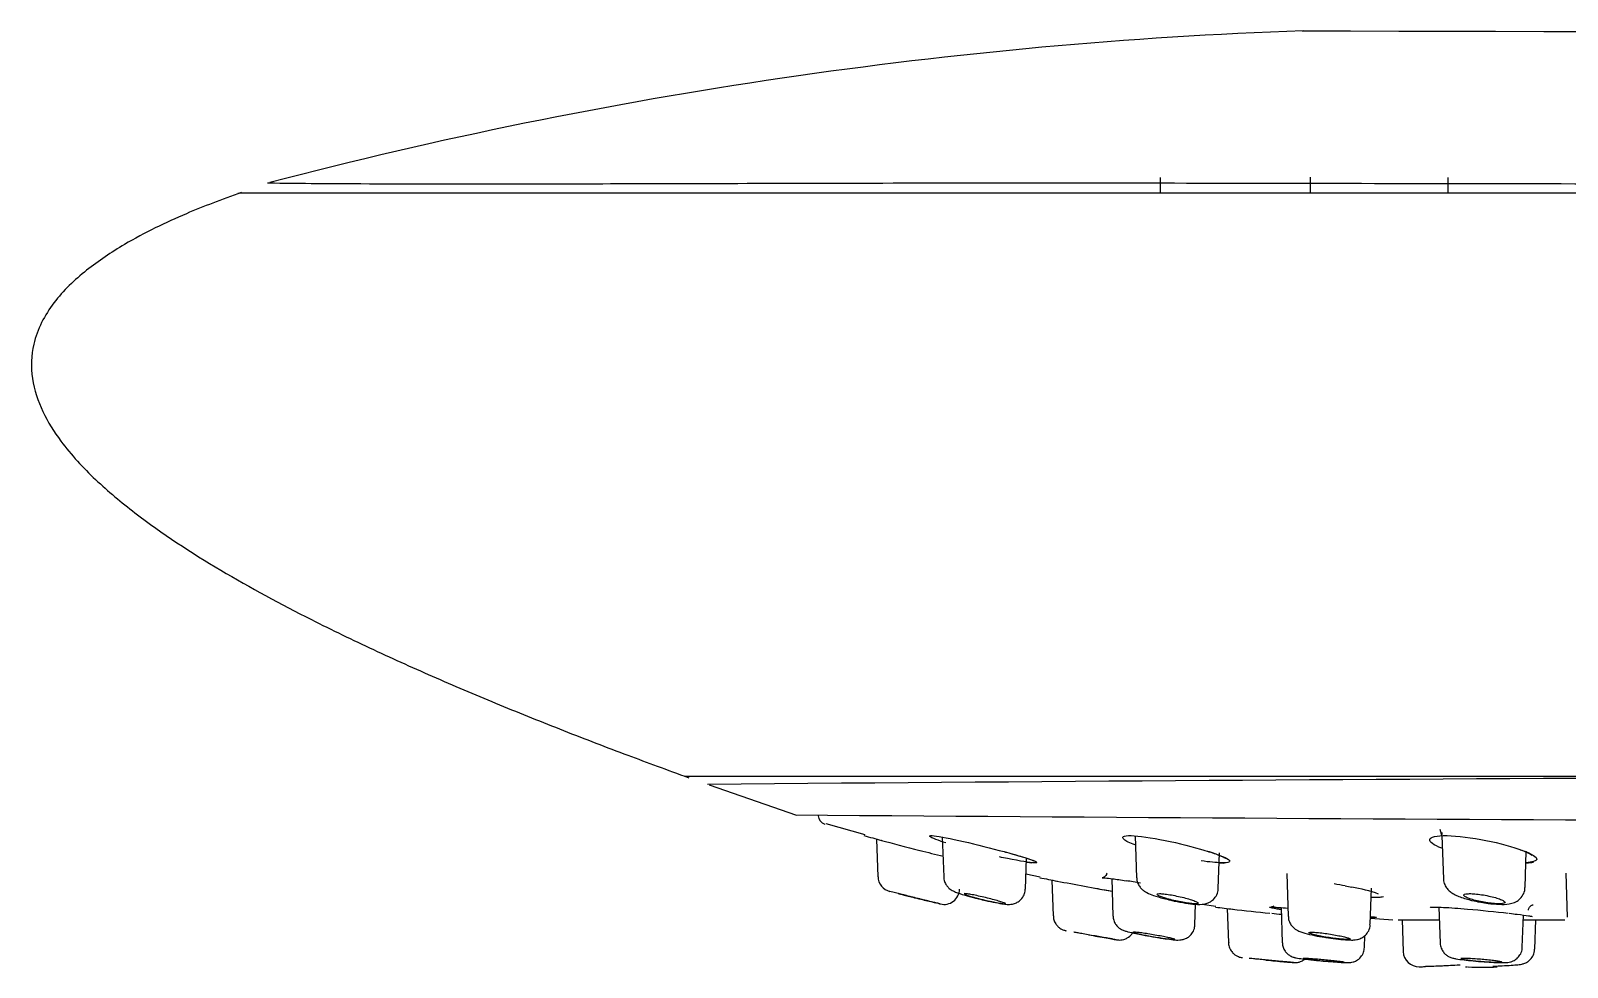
# Model space of a CAD drawing. Header units: millimetres. Extents: x -60 to 7633, y -2614 to 2146.
# Drawn here: x 5372.24 to 5421.31, y 1885.33 to 1915.22 of the extents above; entities that cross this region are included whole.
import ezdxf

# ---------------------------------------------------------------- set-up
doc = ezdxf.new("R2010")
doc.units = ezdxf.units.MM
doc.layers.get('0').update_dxf_attribs({"color": 250})

msp = doc.modelspace()

# ---------------------------------------------------------------- linework, layer by layer
at = {"linetype": 'Continuous'}
for p, q in [((5408.307, 1910.545), (5408.307, 1910.045)), ((5413.116, 1910.045), (5413.116, 1910.547)), ((5417.5, 1910.545), (5417.5, 1910.045)), ((5545.558, 1910.045), (5378.958, 1910.045)), ((5393.138, 1891.434), (5531.378, 1891.434)), ((5393.909, 1891.151), (5396.694, 1890.184)), ((5397.63, 1889.918), (5398.876, 1889.573)), ((5399.254, 1889.424), (5399.296, 1888.222)), ((5401.353, 1889.49), (5401.397, 1888.213)), ((5407.511, 1889.525), (5407.557, 1888.191)), ((5417.246, 1889.739), (5417.308, 1889.517)), ((5417.304, 1889.634), (5417.306, 1889.569)), ((5417.308, 1889.526), (5417.356, 1888.159)), ((5410.166, 1887.848), (5410.206, 1888.988)), ((5419.964, 1887.879), (5420.005, 1889.039)), ((5404.006, 1887.828), (5404.041, 1888.813)), ((5404.023, 1888.316), (5404.48, 1888.22)), ((5404.854, 1888.115), (5404.894, 1886.973)), ((5406.763, 1888.16), (5406.804, 1886.966)), ((5412.356, 1888.328), (5412.404, 1886.951)), ((5421.264, 1888.331), (5421.313, 1886.928)), ((5414.225, 1887.93), (5414.432, 1887.889)), ((5415.021, 1886.703), (5415.062, 1887.861)), ((5409.422, 1886.688), (5409.444, 1887.345)), ((5409.656, 1887.343), (5410.089, 1887.279)), ((5410.454, 1887.207), (5410.492, 1886.118)), ((5412.172, 1887.235), (5412.212, 1886.114)), ((5417.212, 1887.248), (5417.252, 1886.106)), ((5419.878, 1885.972), (5419.913, 1886.998)), ((5415.028, 1886.894), (5415.747, 1886.85)), ((5415.91, 1886.841), (5417.226, 1886.841)), ((5416.039, 1886.841), (5416.074, 1885.83)), ((5419.908, 1886.841), (5421.241, 1886.841)), ((5420.273, 1885.908), (5420.305, 1886.841)), ((5406.934, 1886.207), (5406.942, 1886.206)), ((5414.837, 1885.965), (5414.851, 1886.344)), ((5412.586, 1885.482), (5412.593, 1885.481))]:
    msp.add_line(p, q, dxfattribs=at)
for centre, radius, start, end in [((5418.295, 1763.494), 151.826, 92.04407, 104.66029), ((5462.258, 17580.175), 15665.029, 269.8192662, 270.1807331), ((5378.958, 1909.745), 0.3, 90, 109.6195), ((5393.138, 1891.554), 0.12, 250.0451, 270), ((5462.258, -5993.729), 7885.193, 89.5038921, 90.4970229), ((5462.258, 10406.496), 8516.554, 269.5586953, 270.44131), ((5397.685, 1890.19), 0.3, 185, 252.9998), ((5418.732, 1961.56), 74.719, 254.56636, 255.01369), ((5424.718, 1984.275), 98.211, 255.81055, 256.25475), ((5399.788, 1888.228), 0.487, 180.6234, 257.3003), ((5425.65, 1996.061), 109.931, 258.88793, 259.18846), ((5427.253, 2004.03), 118.059, 259.14305, 260.01232), ((5400.537, 1845.917), 42.704, 80.3716, 80.9888), ((5409.738, 1864.194), 24.156, 79.2965, 80.1557), ((5401.408, 1887.831), 0.493, 256.0399, 358.9596), ((5425.716, 1995.174), 109.071, 259.72199, 260.00514), ((5413.609, 1882.955), 5.002, 70.3741, 80.527), ((5417.823, 1949.505), 62.733, 262.90755, 263.42632), ((5417.543, 1946.251), 59.469, 263.3212, 264.4682), ((5416.789, 1937.031), 50.219, 264.3816, 264.7459), ((5416.02, 1913.713), 26.873, 269.8422, 269.8436), ((5416.574, 1885.848), 0.5, 181.7033, 271.1507), ((5416.271, 1902.812), 17.467, 271.0281, 271.6974), ((5418.609, 1892.889), 7.557, 266.525, 273.5389)]:
    msp.add_arc(centre, radius, start, end, dxfattribs=at)
for points, knots in [([(5378.972, 1910.058), (5378.32, 1909.825), (5377.131, 1909.387), (5375.422, 1908.557), (5373.997, 1907.611), (5372.92, 1906.594), (5372.265, 1905.365), (5372.226, 1904.108), (5372.587, 1903.048), (5373.279, 1901.954), (5374.286, 1900.874), (5375.976, 1899.466), (5378.286, 1897.968), (5380.867, 1896.578), (5383.178, 1895.462), (5385.184, 1894.559), (5387.213, 1893.702), (5389.244, 1892.887), (5391.3, 1892.098), (5392.542, 1891.644), (5393.258, 1891.382)], [0, 0, 0, 0, 0.054297, 0.117681, 0.159826, 0.202143, 0.244387, 0.276007, 0.307776, 0.339537, 0.387126, 0.434451, 0.529103, 0.623976, 0.687217, 0.750483, 0.813748, 0.87699, 0.940242, 1, 1, 1, 1]), ([(5379.803, 1910.368), (5379.803, 1910.368), (5379.933, 1910.366), (5380.461, 1910.359), (5380.86, 1910.355), (5382.437, 1910.343), (5383.993, 1910.337), (5387.088, 1910.337), (5388.255, 1910.338), (5390.808, 1910.343), (5392.194, 1910.347), (5396.67, 1910.358), (5400.077, 1910.368), (5407.769, 1910.368), (5411.942, 1910.359), (5418.638, 1910.347), (5420.946, 1910.343), (5425.714, 1910.338), (5428.185, 1910.337), (5435.679, 1910.337), (5440.819, 1910.343), (5451.382, 1910.358), (5456.847, 1910.368), (5467.609, 1910.368), (5472.957, 1910.359), (5480.928, 1910.347), (5483.58, 1910.343), (5488.748, 1910.338), (5491.281, 1910.337), (5496.244, 1910.337), (5498.674, 1910.338), (5503.431, 1910.343), (5505.769, 1910.347), (5512.544, 1910.358), (5516.7, 1910.368), (5522.408, 1910.368), (5524.222, 1910.366), (5527.669, 1910.359), (5529.295, 1910.355), (5533.793, 1910.343), (5536.329, 1910.337), (5539.437, 1910.337), (5540.359, 1910.338), (5541.936, 1910.343), (5542.592, 1910.347), (5544.151, 1910.358), (5544.688, 1910.368), (5544.712, 1910.368)], [0.2500865, 0.2500865, 0.2500865, 0.2500865, 0.265625, 0.265625, 0.28125, 0.28125, 0.3125, 0.3125, 0.328125, 0.328125, 0.34375, 0.34375, 0.375, 0.375, 0.40625, 0.40625, 0.421875, 0.421875, 0.4375, 0.4375, 0.46875, 0.46875, 0.5, 0.5, 0.53125, 0.53125, 0.546875, 0.546875, 0.5625, 0.5625, 0.578125, 0.578125, 0.59375, 0.59375, 0.625, 0.625, 0.640625, 0.640625, 0.65625, 0.65625, 0.6875, 0.6875, 0.703125, 0.703125, 0.71875, 0.71875, 0.7494417, 0.7494417, 0.7494417, 0.7494417]), ([(5401.465, 1889.3), (5401.34, 1889.34), (5401.232, 1889.378), (5400.94, 1889.492), (5400.89, 1889.541), (5401.166, 1889.529), (5401.485, 1889.47), (5402.278, 1889.293), (5402.748, 1889.176), (5403.172, 1889.064)], [0.5754972, 0.5754972, 0.5754972, 0.5754972, 0.625, 0.625, 0.75, 0.75, 0.875, 0.875, 1, 1, 1, 1]), ([(5407.508, 1889.237), (5407.34, 1889.301), (5407.218, 1889.361), (5407.057, 1889.492), (5407.136, 1889.541), (5407.626, 1889.529), (5408.031, 1889.47), (5408.901, 1889.293), (5409.365, 1889.176), (5409.74, 1889.064)], [0.5504471, 0.5504471, 0.5504471, 0.5504471, 0.625, 0.625, 0.75, 0.75, 0.875, 0.875, 1, 1, 1, 1]), ([(5417.302, 1889.129), (5417.048, 1889.232), (5416.908, 1889.335), (5416.937, 1889.492), (5417.137, 1889.541), (5417.81, 1889.529), (5418.272, 1889.47), (5419.159, 1889.293), (5419.586, 1889.176), (5419.886, 1889.064)], [0.5097564, 0.5097564, 0.5097564, 0.5097564, 0.625, 0.625, 0.75, 0.75, 0.875, 0.875, 1, 1, 1, 1]), ([(5399.398, 1889.385), (5399.403, 1889.384), (5399.408, 1889.383), (5399.743, 1889.293), (5400.187, 1889.176), (5400.631, 1889.064)], [0.8731847, 0.8731847, 0.8731847, 0.8731847, 0.875, 0.875, 1, 1, 1, 1]), ([(5403.172, 1889.064), (5403.596, 1888.951), (5403.96, 1888.847), (5404.38, 1888.7), (5404.427, 1888.66), (5404.153, 1888.67), (5403.837, 1888.719), (5403.353, 1888.816), (5403.269, 1888.834), (5403.182, 1888.852)], [0, 0, 0, 0, 0.125, 0.125, 0.25, 0.25, 0.375, 0.375, 0.4003613, 0.4003613, 0.4003613, 0.4003613]), ([(5403.326, 1889.022), (5403.356, 1889.014), (5403.564, 1888.958), (5403.913, 1888.858), (5404.182, 1888.769), (5404.275, 1888.732), (5404.287, 1888.723), (5404.287, 1888.724)], [0, 0, 0, 0, 0.0419749, 0.3422606, 0.6084304, 0.7492603, 0.8063561, 0.8063561, 0.8063561, 0.8063561]), ([(5409.74, 1889.064), (5410.114, 1888.951), (5410.388, 1888.847), (5410.59, 1888.7), (5410.509, 1888.66), (5410.107, 1888.668), (5409.883, 1888.69), (5409.624, 1888.727)], [0, 0, 0, 0, 0.125, 0.125, 0.25, 0.25, 0.3310437, 0.3310437, 0.3310437, 0.3310437]), ([(5409.672, 1889.081), (5409.769, 1889.052), (5410.006, 1888.98), (5410.277, 1888.88), (5410.397, 1888.818), (5410.413, 1888.804), (5410.413, 1888.804)], [0, 0, 0, 0, 0.1742251, 0.5084735, 0.6958102, 0.7807726, 0.7807726, 0.7807726, 0.7807726]), ([(5419.809, 1889.085), (5419.884, 1889.057), (5420.032, 1889), (5420.164, 1888.93), (5420.194, 1888.898), (5420.193, 1888.9)], [0, 0, 0, 0, 0.2261301, 0.5430677, 0.7085942, 0.7085942, 0.7085942, 0.7085942]), ([(5419.886, 1889.064), (5420.187, 1888.951), (5420.352, 1888.847), (5420.324, 1888.717), (5420.201, 1888.68), (5419.994, 1888.669)], [0, 0, 0, 0, 0.125, 0.125, 0.2209956, 0.2209956, 0.2209956, 0.2209956]), ([(5401.403, 1888.214), (5401.401, 1888.201), (5401.395, 1888.143), (5401.432, 1888.038), (5401.494, 1887.927), (5401.57, 1887.848), (5401.641, 1887.797), (5401.711, 1887.759), (5401.829, 1887.708), (5402.031, 1887.643), (5402.318, 1887.563), (5402.464, 1887.528), (5402.511, 1887.517)], [0, 0, 0, 0, 0.02054, 0.110223, 0.185949, 0.252023, 0.309612, 0.365653, 0.451834, 0.719212, 0.922069, 1, 1, 1, 1]), ([(5406.606, 1888.331), (5406.603, 1888.318), (5406.591, 1888.284), (5406.559, 1888.239), (5406.517, 1888.207), (5406.484, 1888.193), (5406.462, 1888.188), (5406.453, 1888.187), (5406.471, 1888.189), (5406.563, 1888.184), (5406.798, 1888.159), (5407.056, 1888.12), (5407.226, 1888.094)], [0.7516018, 0.7516018, 0.7516018, 0.7516018, 0.7572648, 0.767374, 0.775932, 0.7836951, 0.7918604, 0.8032485, 0.823159, 0.8612865, 0.9229691, 1, 1, 1, 1]), ([(5407.564, 1888.191), (5407.565, 1888.148), (5407.569, 1888.066), (5407.626, 1887.943), (5407.705, 1887.842), (5407.797, 1887.767), (5407.921, 1887.694), (5408.102, 1887.621), (5408.374, 1887.536), (5408.566, 1887.492), (5408.65, 1887.473)], [0, 0, 0, 0, 0.071762, 0.161892, 0.24386, 0.324182, 0.421314, 0.617098, 0.857186, 1, 1, 1, 1]), ([(5417.365, 1888.159), (5417.363, 1888.134), (5417.357, 1888.058), (5417.411, 1887.931), (5417.496, 1887.809), (5417.607, 1887.713), (5417.783, 1887.611), (5418.039, 1887.521), (5418.352, 1887.441), (5418.507, 1887.417), (5418.549, 1887.41)], [0, 0, 0, 0, 0.04116, 0.14287, 0.23263, 0.324317, 0.446648, 0.714655, 0.933496, 1, 1, 1, 1]), ([(5400.47, 1887.553), (5400.377, 1887.576), (5400.283, 1887.6), (5400.195, 1887.622), (5400.107, 1887.644), (5400.024, 1887.665), (5399.952, 1887.684), (5399.881, 1887.702), (5399.82, 1887.717), (5399.774, 1887.729), (5399.729, 1887.741), (5399.697, 1887.749), (5399.682, 1887.753), (5399.679, 1887.754), (5399.676, 1887.755), (5399.674, 1887.755)], [0, 0, 0, 0, 0.0562261, 0.0562261, 0.0562261, 0.112508, 0.112508, 0.112508, 0.1678563, 0.1678563, 0.1678563, 0.2212161, 0.2212161, 0.2212161, 0.2308876, 0.2308876, 0.2308876, 0.2308876]), ([(5401.272, 1887.357), (5401.272, 1887.357), (5401.27, 1887.357), (5401.266, 1887.358), (5401.257, 1887.36), (5401.235, 1887.365), (5401.204, 1887.373), (5401.172, 1887.38), (5401.129, 1887.391), (5401.079, 1887.403), (5401.028, 1887.415), (5400.967, 1887.43), (5400.902, 1887.446), (5400.836, 1887.462), (5400.763, 1887.48), (5400.69, 1887.498), (5400.616, 1887.516), (5400.538, 1887.535), (5400.465, 1887.554), (5400.391, 1887.572), (5400.319, 1887.59), (5400.255, 1887.606), (5400.192, 1887.622), (5400.134, 1887.637), (5400.088, 1887.648), (5400.044, 1887.66), (5400.008, 1887.669), (5399.986, 1887.674), (5399.964, 1887.68), (5399.954, 1887.683), (5399.956, 1887.682), (5399.958, 1887.681), (5399.972, 1887.678), (5399.997, 1887.672), (5400.022, 1887.665), (5400.058, 1887.656), (5400.103, 1887.645), (5400.149, 1887.633), (5400.204, 1887.619), (5400.265, 1887.604), (5400.327, 1887.588), (5400.397, 1887.571), (5400.468, 1887.553), (5400.514, 1887.542), (5400.561, 1887.53), (5400.608, 1887.518)], [0.2515036, 0.2515036, 0.2515036, 0.2515036, 0.2719981, 0.2719981, 0.2719981, 0.323458, 0.323458, 0.323458, 0.3752351, 0.3752351, 0.3752351, 0.4281096, 0.4281096, 0.4281096, 0.4824592, 0.4824592, 0.4824592, 0.5380893, 0.5380893, 0.5380893, 0.5942213, 0.5942213, 0.5942213, 0.649756, 0.649756, 0.649756, 0.70381, 0.70381, 0.70381, 0.7562188, 0.7562188, 0.7562188, 0.8076128, 0.8076128, 0.8076128, 0.8590466, 0.8590466, 0.8590466, 0.9115064, 0.9115064, 0.9115064, 0.9655279, 0.9655279, 0.9655279, 1, 1, 1, 1]), ([(5401.289, 1887.352), (5401.289, 1887.352), (5401.289, 1887.352), (5401.289, 1887.352), (5401.284, 1887.354), (5401.265, 1887.358), (5401.232, 1887.366), (5401.2, 1887.374), (5401.153, 1887.385), (5401.097, 1887.399), (5401.039, 1887.413), (5400.97, 1887.43), (5400.895, 1887.448), (5400.817, 1887.467), (5400.73, 1887.488), (5400.642, 1887.51), (5400.586, 1887.524), (5400.528, 1887.539), (5400.47, 1887.553)], [0.7565946, 0.7565946, 0.7565946, 0.7565946, 0.7568838, 0.7568838, 0.7568838, 0.8080035, 0.8080035, 0.8080035, 0.8592419, 0.8592419, 0.8592419, 0.9115743, 0.9115743, 0.9115743, 0.9655858, 0.9655858, 0.9655858, 1, 1, 1, 1]), ([(5400.608, 1887.518), (5400.683, 1887.5), (5400.76, 1887.481), (5400.831, 1887.464), (5400.903, 1887.446), (5400.971, 1887.429), (5401.03, 1887.415), (5401.07, 1887.405), (5401.107, 1887.396), (5401.139, 1887.389)], [0, 0, 0, 0, 0.0557502, 0.0557502, 0.0557502, 0.1115498, 0.1115498, 0.1115498, 0.1496808, 0.1496808, 0.1496808, 0.1496808]), ([(5403.372, 1887.362), (5403.372, 1887.365), (5403.368, 1887.368), (5403.36, 1887.373), (5403.346, 1887.38), (5403.32, 1887.391), (5403.284, 1887.403), (5403.248, 1887.415), (5403.2, 1887.43), (5403.146, 1887.446), (5403.09, 1887.462), (5403.026, 1887.48), (5402.957, 1887.498), (5402.888, 1887.516), (5402.812, 1887.535), (5402.737, 1887.554), (5402.661, 1887.572), (5402.583, 1887.59), (5402.511, 1887.606), (5402.439, 1887.622), (5402.37, 1887.637), (5402.309, 1887.648), (5402.251, 1887.66), (5402.199, 1887.669), (5402.159, 1887.674), (5402.12, 1887.68), (5402.09, 1887.683), (5402.074, 1887.682), (5402.062, 1887.682), (5402.056, 1887.68), (5402.056, 1887.676)], [0.2928493, 0.2928493, 0.2928493, 0.2928493, 0.323458, 0.323458, 0.323458, 0.3752351, 0.3752351, 0.3752351, 0.4281096, 0.4281096, 0.4281096, 0.4824592, 0.4824592, 0.4824592, 0.5380893, 0.5380893, 0.5380893, 0.5942213, 0.5942213, 0.5942213, 0.649756, 0.649756, 0.649756, 0.70381, 0.70381, 0.70381, 0.7562188, 0.7562188, 0.7562188, 0.7923891, 0.7923891, 0.7923891, 0.7923891]), ([(5402.059, 1887.672), (5402.066, 1887.665), (5402.085, 1887.656), (5402.113, 1887.645), (5402.143, 1887.633), (5402.184, 1887.619), (5402.233, 1887.604), (5402.283, 1887.588), (5402.343, 1887.571), (5402.407, 1887.553), (5402.449, 1887.542), (5402.493, 1887.53), (5402.538, 1887.518)], [0.8076128, 0.8076128, 0.8076128, 0.8076128, 0.8590466, 0.8590466, 0.8590466, 0.9115064, 0.9115064, 0.9115064, 0.9655279, 0.9655279, 0.9655279, 1, 1, 1, 1]), ([(5402.511, 1887.517), (5402.59, 1887.497), (5402.766, 1887.454), (5403.062, 1887.392), (5403.302, 1887.352), (5403.427, 1887.337), (5403.545, 1887.339), (5403.659, 1887.361), (5403.788, 1887.421), (5403.907, 1887.529), (5403.99, 1887.677), (5403.998, 1887.777), (5404, 1887.828)], [0, 0, 0, 0, 0.109402, 0.279524, 0.449532, 0.579939, 0.634979, 0.695717, 0.763748, 0.84358, 0.931658, 1, 1, 1, 1]), ([(5402.538, 1887.518), (5402.611, 1887.5), (5402.688, 1887.481), (5402.763, 1887.464), (5402.839, 1887.446), (5402.915, 1887.429), (5402.984, 1887.415), (5403.053, 1887.401), (5403.117, 1887.389), (5403.172, 1887.379), (5403.225, 1887.37), (5403.27, 1887.363), (5403.303, 1887.36), (5403.335, 1887.356), (5403.357, 1887.356), (5403.367, 1887.358)], [0, 0, 0, 0, 0.0557502, 0.0557502, 0.0557502, 0.1115498, 0.1115498, 0.1115498, 0.1665104, 0.1665104, 0.1665104, 0.2199284, 0.2199284, 0.2199284, 0.2719981, 0.2719981, 0.2719981, 0.2719981]), ([(5408.538, 1887.518), (5408.603, 1887.5), (5408.676, 1887.481), (5408.75, 1887.464), (5408.825, 1887.446), (5408.903, 1887.429), (5408.978, 1887.415), (5409.052, 1887.401), (5409.126, 1887.389), (5409.192, 1887.379), (5409.257, 1887.37), (5409.316, 1887.363), (5409.365, 1887.36), (5409.413, 1887.356), (5409.453, 1887.356), (5409.48, 1887.358), (5409.508, 1887.36), (5409.525, 1887.365), (5409.529, 1887.373), (5409.534, 1887.38), (5409.527, 1887.391), (5409.508, 1887.403), (5409.489, 1887.415), (5409.458, 1887.43), (5409.418, 1887.446), (5409.377, 1887.462), (5409.325, 1887.48), (5409.266, 1887.498), (5409.205, 1887.516), (5409.136, 1887.535), (5409.064, 1887.554), (5408.992, 1887.572), (5408.914, 1887.59), (5408.838, 1887.606), (5408.762, 1887.622), (5408.686, 1887.637), (5408.616, 1887.648), (5408.547, 1887.66), (5408.482, 1887.669), (5408.427, 1887.674), (5408.374, 1887.68), (5408.328, 1887.683), (5408.293, 1887.682), (5408.259, 1887.681), (5408.235, 1887.678), (5408.223, 1887.672), (5408.212, 1887.665), (5408.211, 1887.656), (5408.223, 1887.645), (5408.234, 1887.633), (5408.258, 1887.619), (5408.291, 1887.604), (5408.326, 1887.588), (5408.372, 1887.571), (5408.425, 1887.553), (5408.46, 1887.542), (5408.498, 1887.53), (5408.538, 1887.518)], [0, 0, 0, 0, 0.05575, 0.05575, 0.05575, 0.11155, 0.11155, 0.11155, 0.16651, 0.16651, 0.16651, 0.219928, 0.219928, 0.219928, 0.271998, 0.271998, 0.271998, 0.323458, 0.323458, 0.323458, 0.375235, 0.375235, 0.375235, 0.42811, 0.42811, 0.42811, 0.482459, 0.482459, 0.482459, 0.538089, 0.538089, 0.538089, 0.594221, 0.594221, 0.594221, 0.649756, 0.649756, 0.649756, 0.70381, 0.70381, 0.70381, 0.756219, 0.756219, 0.756219, 0.807613, 0.807613, 0.807613, 0.859047, 0.859047, 0.859047, 0.911506, 0.911506, 0.911506, 0.965528, 0.965528, 0.965528, 1, 1, 1, 1]), ([(5408.65, 1887.473), (5408.691, 1887.463), (5408.837, 1887.428), (5409.13, 1887.375), (5409.463, 1887.338), (5409.661, 1887.326), (5409.884, 1887.397), (5410.024, 1887.497), (5410.125, 1887.642), (5410.172, 1887.777), (5410.164, 1887.842), (5410.163, 1887.849)], [0, 0, 0, 0, 0.057359, 0.23879, 0.41914, 0.639515, 0.723077, 0.80548, 0.896438, 0.990308, 1, 1, 1, 1]), ([(5415.069, 1887.571), (5415.163, 1887.568), (5415.302, 1887.568), (5415.394, 1887.579), (5415.44, 1887.59)], [0.3445776, 0.3445776, 0.3445776, 0.3445776, 0.4286355, 0.4913875, 0.4913875, 0.4913875, 0.4913875]), ([(5418.199, 1887.518), (5418.252, 1887.5), (5418.315, 1887.481), (5418.383, 1887.464), (5418.452, 1887.446), (5418.527, 1887.429), (5418.603, 1887.415), (5418.677, 1887.401), (5418.755, 1887.389), (5418.829, 1887.379), (5418.9, 1887.37), (5418.97, 1887.363), (5419.032, 1887.36), (5419.092, 1887.356), (5419.147, 1887.356), (5419.191, 1887.358), (5419.235, 1887.36), (5419.269, 1887.365), (5419.292, 1887.373), (5419.315, 1887.38), (5419.327, 1887.391), (5419.327, 1887.403), (5419.327, 1887.415), (5419.315, 1887.43), (5419.291, 1887.446), (5419.267, 1887.462), (5419.231, 1887.48), (5419.185, 1887.498), (5419.139, 1887.516), (5419.081, 1887.535), (5419.017, 1887.554), (5418.953, 1887.572), (5418.88, 1887.59), (5418.805, 1887.606), (5418.732, 1887.622), (5418.653, 1887.637), (5418.578, 1887.648), (5418.504, 1887.66), (5418.431, 1887.669), (5418.364, 1887.674), (5418.3, 1887.68), (5418.24, 1887.683), (5418.19, 1887.682), (5418.141, 1887.681), (5418.1, 1887.678), (5418.07, 1887.672), (5418.041, 1887.665), (5418.021, 1887.656), (5418.014, 1887.645), (5418.007, 1887.633), (5418.011, 1887.619), (5418.028, 1887.604), (5418.044, 1887.588), (5418.073, 1887.571), (5418.112, 1887.553), (5418.137, 1887.542), (5418.167, 1887.53), (5418.199, 1887.518)], [0, 0, 0, 0, 0.05575, 0.05575, 0.05575, 0.11155, 0.11155, 0.11155, 0.16651, 0.16651, 0.16651, 0.219928, 0.219928, 0.219928, 0.271998, 0.271998, 0.271998, 0.323458, 0.323458, 0.323458, 0.375235, 0.375235, 0.375235, 0.42811, 0.42811, 0.42811, 0.482459, 0.482459, 0.482459, 0.538089, 0.538089, 0.538089, 0.594221, 0.594221, 0.594221, 0.649756, 0.649756, 0.649756, 0.70381, 0.70381, 0.70381, 0.756219, 0.756219, 0.756219, 0.807613, 0.807613, 0.807613, 0.859047, 0.859047, 0.859047, 0.911506, 0.911506, 0.911506, 0.965528, 0.965528, 0.965528, 1, 1, 1, 1]), ([(5418.549, 1887.41), (5418.636, 1887.395), (5418.828, 1887.361), (5419.162, 1887.334), (5419.41, 1887.339), (5419.62, 1887.389), (5419.787, 1887.487), (5419.906, 1887.634), (5419.966, 1887.782), (5419.959, 1887.86), (5419.957, 1887.88)], [0, 0, 0, 0, 0.124748, 0.321655, 0.540507, 0.662106, 0.763381, 0.865299, 0.970392, 1, 1, 1, 1]), ([(5404.903, 1886.973), (5404.902, 1886.94), (5404.901, 1886.866), (5404.95, 1886.751), (5405.021, 1886.652), (5405.098, 1886.585), (5405.169, 1886.543), (5405.227, 1886.519), (5405.266, 1886.508), (5405.288, 1886.503), (5405.296, 1886.501), (5405.298, 1886.501), (5405.299, 1886.5), (5405.301, 1886.5), (5405.303, 1886.5), (5405.302, 1886.5), (5405.311, 1886.498), (5405.312, 1886.498)], [0, 0, 0, 0, 0.118732, 0.304663, 0.46029, 0.59136, 0.6981, 0.779007, 0.832555, 0.857194, 0.862961, 0.866852, 0.871313, 0.878895, 0.897303, 0.98087, 1, 1, 1, 1]), ([(5406.813, 1886.967), (5406.811, 1886.944), (5406.806, 1886.877), (5406.85, 1886.765), (5406.92, 1886.658), (5406.999, 1886.585), (5407.071, 1886.539), (5407.131, 1886.512), (5407.198, 1886.488), (5407.304, 1886.458), (5407.494, 1886.413), (5407.669, 1886.38), (5407.749, 1886.364)], [0, 0, 0, 0, 0.041806, 0.141892, 0.225616, 0.297618, 0.358276, 0.409559, 0.470765, 0.601651, 0.844433, 1, 1, 1, 1]), ([(5412.165, 1887.171), (5412.11, 1887.179), (5412.061, 1887.187), (5411.798, 1887.231), (5411.738, 1887.254), (5411.863, 1887.253), (5411.866, 1887.253), (5411.869, 1887.253)], [0.6002687, 0.6002687, 0.6002687, 0.6002687, 0.625, 0.625, 0.75, 0.75, 0.7529382, 0.7529382, 0.7529382, 0.7529382]), ([(5411.937, 1887.282), (5411.926, 1887.274), (5411.905, 1887.263), (5411.88, 1887.255), (5411.864, 1887.251), (5411.856, 1887.251), (5411.871, 1887.252), (5411.91, 1887.25), (5411.942, 1887.249)], [0.90446801, 0.90446801, 0.90446801, 0.90446801, 0.91162852, 0.91854683, 0.92626756, 0.93784265, 0.9594315, 1, 1, 1, 1]), ([(5416.934, 1887.244), (5416.934, 1887.244), (5416.935, 1887.244), (5416.962, 1887.248), (5417.084, 1887.254), (5417.251, 1887.248), (5417.373, 1887.243)], [0.851992, 0.851992, 0.851992, 0.851992, 0.8547341, 0.8802887, 0.9281805, 1, 1, 1, 1]), ([(5417.361, 1887.244), (5417.575, 1887.234), (5417.842, 1887.215), (5418.561, 1887.153), (5419.034, 1887.104), (5419.422, 1887.059)], [0.7921072, 0.7921072, 0.7921072, 0.7921072, 0.875, 0.875, 1, 1, 1, 1]), ([(5419.46, 1887.055), (5419.554, 1887.043), (5419.789, 1887.016), (5420.05, 1886.981), (5420.169, 1886.961), (5420.196, 1886.953), (5420.195, 1886.953)], [0, 0, 0, 0, 0.1727714, 0.5078017, 0.6806544, 0.7812116, 0.7812116, 0.7812116, 0.7812116]), ([(5420.073, 1887.152), (5420.073, 1887.153), (5420.07, 1887.178), (5420.091, 1887.225), (5420.126, 1887.274), (5420.163, 1887.303), (5420.192, 1887.317), (5420.211, 1887.323), (5420.219, 1887.324), (5420.22, 1887.325), (5420.22, 1887.325)], [0, 0, 0, 0, 0.00031289, 0.0118528, 0.02088956, 0.02852263, 0.03519072, 0.04186633, 0.05086772, 0.05675525, 0.05675525, 0.05675525, 0.05675525]), ([(5406.035, 1886.366), (5406.135, 1886.348), (5406.319, 1886.314), (5406.603, 1886.264), (5406.819, 1886.227), (5406.905, 1886.212), (5406.924, 1886.209), (5406.927, 1886.208), (5406.929, 1886.208), (5406.931, 1886.208), (5406.933, 1886.207), (5406.939, 1886.206), (5406.953, 1886.204), (5406.992, 1886.201), (5407.061, 1886.201), (5407.159, 1886.219), (5407.286, 1886.273), (5407.388, 1886.362), (5407.441, 1886.442), (5407.455, 1886.468)], [0, 0, 0, 0, 0.1264961, 0.2704904, 0.4127913, 0.5523752, 0.5871311, 0.6056653, 0.6116622, 0.6139236, 0.6156336, 0.6174895, 0.6223095, 0.6360033, 0.6705096, 0.7166432, 0.7713508, 0.8571698, 0.8978077, 0.8978077, 0.8978077, 0.8978077]), ([(5407.749, 1886.364), (5407.778, 1886.359), (5407.898, 1886.335), (5408.17, 1886.289), (5408.484, 1886.24), (5408.758, 1886.209), (5408.862, 1886.193), (5409.021, 1886.211), (5409.13, 1886.244), (5409.251, 1886.318), (5409.356, 1886.441), (5409.418, 1886.579), (5409.414, 1886.66), (5409.413, 1886.689)], [0, 0, 0, 0, 0.039765, 0.190702, 0.339293, 0.488042, 0.65728, 0.697676, 0.750009, 0.811549, 0.885184, 0.96538, 1, 1, 1, 1]), ([(5412.406, 1886.954), (5412.406, 1886.949), (5412.398, 1886.893), (5412.434, 1886.785), (5412.501, 1886.663), (5412.585, 1886.577), (5412.669, 1886.519), (5412.762, 1886.473), (5412.902, 1886.424), (5413.134, 1886.367), (5413.387, 1886.316), (5413.502, 1886.299), (5413.512, 1886.298)], [0, 0, 0, 0, 0.007609, 0.108089, 0.191852, 0.266225, 0.334673, 0.407406, 0.531048, 0.777659, 0.984294, 1, 1, 1, 1]), ([(5413.512, 1886.298), (5413.632, 1886.279), (5413.845, 1886.246), (5414.176, 1886.209), (5414.405, 1886.199), (5414.555, 1886.203), (5414.716, 1886.246), (5414.85, 1886.329), (5414.957, 1886.455), (5415.019, 1886.595), (5415.014, 1886.676), (5415.012, 1886.703)], [0, 0, 0, 0, 0.163043, 0.333505, 0.510957, 0.63689, 0.716883, 0.788747, 0.872863, 0.963438, 1, 1, 1, 1]), ([(5415.05, 1886.948), (5415.072, 1886.946), (5415.129, 1886.939), (5415.171, 1886.934), (5415.178, 1886.932), (5415.178, 1886.932)], [0.6050437, 0.6050437, 0.6050437, 0.6050437, 0.6712123, 0.8022919, 0.8307194, 0.8307194, 0.8307194, 0.8307194]), ([(5415.173, 1886.933), (5415.237, 1886.924), (5415.233, 1886.92), (5415.137, 1886.92), (5415.114, 1886.92), (5415.087, 1886.921)], [0.17032628, 0.17032628, 0.17032628, 0.17032628, 0.25, 0.25, 0.26927931, 0.26927931, 0.26927931, 0.26927931]), ([(5406.868, 1886.218), (5406.868, 1886.218), (5406.866, 1886.219), (5406.864, 1886.219), (5406.855, 1886.221), (5406.834, 1886.224), (5406.802, 1886.23), (5406.77, 1886.235), (5406.727, 1886.243), (5406.676, 1886.252), (5406.624, 1886.261), (5406.563, 1886.271), (5406.498, 1886.283), (5406.432, 1886.294), (5406.359, 1886.307), (5406.286, 1886.32), (5406.213, 1886.333), (5406.136, 1886.347), (5406.064, 1886.36), (5405.991, 1886.373), (5405.92, 1886.386), (5405.857, 1886.397), (5405.795, 1886.409), (5405.738, 1886.419), (5405.692, 1886.427), (5405.647, 1886.435), (5405.611, 1886.442), (5405.588, 1886.446), (5405.569, 1886.45), (5405.558, 1886.452), (5405.556, 1886.452)], [0.255272, 0.255272, 0.255272, 0.255272, 0.2703175, 0.2703175, 0.2703175, 0.3228433, 0.3228433, 0.3228433, 0.3755228, 0.3755228, 0.3755228, 0.4287764, 0.4287764, 0.4287764, 0.4828098, 0.4828098, 0.4828098, 0.5375183, 0.5375183, 0.5375183, 0.5924904, 0.5924904, 0.5924904, 0.6471577, 0.6471577, 0.6471577, 0.7010622, 0.7010622, 0.7010622, 0.7470009, 0.7470009, 0.7470009, 0.7470009]), ([(5408.778, 1886.222), (5408.778, 1886.224), (5408.774, 1886.227), (5408.766, 1886.23), (5408.752, 1886.235), (5408.726, 1886.243), (5408.69, 1886.252), (5408.654, 1886.261), (5408.606, 1886.271), (5408.551, 1886.283), (5408.495, 1886.294), (5408.431, 1886.307), (5408.362, 1886.32), (5408.293, 1886.333), (5408.218, 1886.347), (5408.144, 1886.36), (5408.07, 1886.373), (5407.993, 1886.386), (5407.922, 1886.397), (5407.851, 1886.409), (5407.783, 1886.419), (5407.723, 1886.427), (5407.665, 1886.435), (5407.613, 1886.442), (5407.572, 1886.446), (5407.532, 1886.45), (5407.502, 1886.453), (5407.485, 1886.452), (5407.472, 1886.452), (5407.465, 1886.451), (5407.465, 1886.448)], [0.2926246, 0.2926246, 0.2926246, 0.2926246, 0.3228433, 0.3228433, 0.3228433, 0.3755228, 0.3755228, 0.3755228, 0.4287764, 0.4287764, 0.4287764, 0.4828098, 0.4828098, 0.4828098, 0.5375183, 0.5375183, 0.5375183, 0.5924904, 0.5924904, 0.5924904, 0.6471577, 0.6471577, 0.6471577, 0.7010622, 0.7010622, 0.7010622, 0.7541024, 0.7541024, 0.7541024, 0.7923619, 0.7923619, 0.7923619, 0.7923619]), ([(5407.468, 1886.445), (5407.474, 1886.44), (5407.493, 1886.434), (5407.522, 1886.425), (5407.552, 1886.417), (5407.593, 1886.407), (5407.643, 1886.396), (5407.693, 1886.384), (5407.753, 1886.372), (5407.818, 1886.359), (5407.859, 1886.351), (5407.903, 1886.342), (5407.948, 1886.334)], [0.8065878, 0.8065878, 0.8065878, 0.8065878, 0.859076, 0.859076, 0.859076, 0.9121089, 0.9121089, 0.9121089, 0.9659793, 0.9659793, 0.9659793, 1, 1, 1, 1]), ([(5407.948, 1886.334), (5408.02, 1886.321), (5408.096, 1886.308), (5408.17, 1886.295), (5408.244, 1886.283), (5408.319, 1886.271), (5408.387, 1886.261), (5408.455, 1886.251), (5408.519, 1886.242), (5408.573, 1886.235), (5408.627, 1886.228), (5408.672, 1886.224), (5408.706, 1886.221), (5408.739, 1886.218), (5408.762, 1886.218), (5408.772, 1886.219)], [0, 0, 0, 0, 0.0547578, 0.0547578, 0.0547578, 0.1095412, 0.1095412, 0.1095412, 0.1638985, 0.1638985, 0.1638985, 0.2174599, 0.2174599, 0.2174599, 0.2703175, 0.2703175, 0.2703175, 0.2703175]), ([(5410.499, 1886.119), (5410.498, 1886.098), (5410.493, 1886.031), (5410.537, 1885.917), (5410.609, 1885.807), (5410.692, 1885.732), (5410.77, 1885.686), (5410.837, 1885.66), (5410.886, 1885.647), (5410.915, 1885.642), (5410.929, 1885.641), (5410.933, 1885.64), (5410.934, 1885.64), (5410.936, 1885.64), (5410.937, 1885.64), (5410.938, 1885.64), (5410.942, 1885.639), (5410.946, 1885.639)], [0, 0, 0, 0, 0.069245, 0.268203, 0.431147, 0.568943, 0.683277, 0.773266, 0.837173, 0.87463, 0.88468, 0.889047, 0.892192, 0.896566, 0.905037, 0.929854, 1, 1, 1, 1]), ([(5412.218, 1886.113), (5412.22, 1886.063), (5412.227, 1885.975), (5412.291, 1885.852), (5412.371, 1885.761), (5412.454, 1885.701), (5412.525, 1885.667), (5412.577, 1885.65), (5412.619, 1885.639), (5412.695, 1885.623), (5412.832, 1885.604), (5413.064, 1885.576), (5413.208, 1885.562), (5413.26, 1885.557)], [0, 0, 0, 0, 0.083923, 0.171434, 0.245108, 0.307571, 0.358335, 0.395982, 0.432306, 0.493191, 0.713903, 0.910007, 1, 1, 1, 1]), ([(5413.389, 1886.334), (5413.453, 1886.321), (5413.525, 1886.308), (5413.598, 1886.295), (5413.671, 1886.283), (5413.748, 1886.271), (5413.822, 1886.261), (5413.895, 1886.251), (5413.968, 1886.242), (5414.033, 1886.235), (5414.098, 1886.228), (5414.158, 1886.224), (5414.207, 1886.221), (5414.256, 1886.218), (5414.297, 1886.218), (5414.325, 1886.219), (5414.353, 1886.221), (5414.371, 1886.224), (5414.376, 1886.23), (5414.381, 1886.235), (5414.374, 1886.243), (5414.355, 1886.252), (5414.336, 1886.261), (5414.305, 1886.271), (5414.264, 1886.283), (5414.223, 1886.294), (5414.17, 1886.307), (5414.111, 1886.32), (5414.052, 1886.333), (5413.983, 1886.347), (5413.912, 1886.36), (5413.841, 1886.373), (5413.765, 1886.386), (5413.69, 1886.397), (5413.615, 1886.409), (5413.54, 1886.419), (5413.471, 1886.427), (5413.403, 1886.435), (5413.338, 1886.442), (5413.283, 1886.446), (5413.228, 1886.45), (5413.182, 1886.453), (5413.146, 1886.452), (5413.111, 1886.452), (5413.086, 1886.45), (5413.074, 1886.445), (5413.062, 1886.44), (5413.061, 1886.434), (5413.073, 1886.425), (5413.084, 1886.417), (5413.108, 1886.407), (5413.142, 1886.396), (5413.177, 1886.384), (5413.223, 1886.372), (5413.277, 1886.359), (5413.311, 1886.351), (5413.349, 1886.342), (5413.389, 1886.334)], [0, 0, 0, 0, 0.054758, 0.054758, 0.054758, 0.109541, 0.109541, 0.109541, 0.163898, 0.163898, 0.163898, 0.21746, 0.21746, 0.21746, 0.270317, 0.270317, 0.270317, 0.322843, 0.322843, 0.322843, 0.375523, 0.375523, 0.375523, 0.428776, 0.428776, 0.428776, 0.48281, 0.48281, 0.48281, 0.537518, 0.537518, 0.537518, 0.59249, 0.59249, 0.59249, 0.647158, 0.647158, 0.647158, 0.701062, 0.701062, 0.701062, 0.754102, 0.754102, 0.754102, 0.806588, 0.806588, 0.806588, 0.859076, 0.859076, 0.859076, 0.912109, 0.912109, 0.912109, 0.965979, 0.965979, 0.965979, 1, 1, 1, 1]), ([(5417.258, 1886.107), (5417.257, 1886.09), (5417.251, 1886.024), (5417.294, 1885.909), (5417.368, 1885.795), (5417.454, 1885.717), (5417.535, 1885.669), (5417.603, 1885.642), (5417.675, 1885.62), (5417.786, 1885.597), (5417.994, 1885.567), (5418.198, 1885.546), (5418.306, 1885.536)], [0, 0, 0, 0, 0.028863, 0.130103, 0.213319, 0.28498, 0.346589, 0.399135, 0.457004, 0.57149, 0.806273, 1, 1, 1, 1]), ([(5412.464, 1885.491), (5412.464, 1885.491), (5412.462, 1885.492), (5412.46, 1885.492), (5412.452, 1885.492), (5412.431, 1885.494), (5412.399, 1885.497), (5412.367, 1885.5), (5412.323, 1885.503), (5412.272, 1885.508), (5412.22, 1885.512), (5412.159, 1885.518), (5412.093, 1885.524), (5412.027, 1885.53), (5411.954, 1885.536), (5411.882, 1885.543), (5411.809, 1885.55), (5411.733, 1885.557), (5411.662, 1885.564), (5411.59, 1885.571), (5411.52, 1885.578), (5411.458, 1885.585), (5411.396, 1885.591), (5411.34, 1885.597), (5411.295, 1885.601), (5411.25, 1885.606), (5411.214, 1885.61), (5411.19, 1885.612), (5411.169, 1885.614), (5411.158, 1885.616), (5411.156, 1885.616)], [0.2548689, 0.2548689, 0.2548689, 0.2548689, 0.2689062, 0.2689062, 0.2689062, 0.3223205, 0.3223205, 0.3223205, 0.3757641, 0.3757641, 0.3757641, 0.4293312, 0.4293312, 0.4293312, 0.4830875, 0.4830875, 0.4830875, 0.5370368, 0.5370368, 0.5370368, 0.5910941, 0.5910941, 0.5910941, 0.6451006, 0.6451006, 0.6451006, 0.6988964, 0.6988964, 0.6988964, 0.7464015, 0.7464015, 0.7464015, 0.7464015]), ([(5411.686, 1885.562), (5411.796, 1885.552), (5411.99, 1885.533), (5412.276, 1885.507), (5412.484, 1885.49), (5412.563, 1885.483), (5412.576, 1885.482), (5412.578, 1885.482), (5412.58, 1885.482), (5412.581, 1885.482), (5412.584, 1885.482), (5412.589, 1885.481), (5412.608, 1885.48), (5412.647, 1885.48), (5412.714, 1885.487), (5412.806, 1885.513), (5412.874, 1885.548), (5412.909, 1885.573), (5412.911, 1885.575)], [0, 0, 0, 0, 0.1404016, 0.2863738, 0.4308916, 0.5735892, 0.6093781, 0.6198368, 0.6237411, 0.6257871, 0.6270974, 0.6288574, 0.6347237, 0.6529369, 0.6827437, 0.7289916, 0.7848872, 0.7889683, 0.7889683, 0.7889683, 0.7889683]), ([(5412.565, 1885.483), (5412.554, 1885.484), (5412.534, 1885.486), (5412.507, 1885.488), (5412.47, 1885.491), (5412.418, 1885.495), (5412.356, 1885.501), (5412.294, 1885.506), (5412.22, 1885.513), (5412.139, 1885.52), (5412.058, 1885.527), (5411.968, 1885.535), (5411.877, 1885.544), (5411.819, 1885.549), (5411.76, 1885.555), (5411.702, 1885.561)], [0.7675245, 0.7675245, 0.7675245, 0.7675245, 0.8058975, 0.8058975, 0.8058975, 0.8586683, 0.8586683, 0.8586683, 0.9119367, 0.9119367, 0.9119367, 0.96589, 0.96589, 0.96589, 1, 1, 1, 1]), ([(5414.184, 1885.493), (5414.184, 1885.494), (5414.18, 1885.495), (5414.172, 1885.497), (5414.158, 1885.5), (5414.132, 1885.503), (5414.095, 1885.508), (5414.058, 1885.512), (5414.01, 1885.518), (5413.955, 1885.524), (5413.899, 1885.53), (5413.835, 1885.536), (5413.766, 1885.543), (5413.698, 1885.55), (5413.624, 1885.557), (5413.551, 1885.564), (5413.477, 1885.571), (5413.402, 1885.578), (5413.332, 1885.585), (5413.262, 1885.591), (5413.195, 1885.597), (5413.136, 1885.601), (5413.077, 1885.606), (5413.025, 1885.61), (5412.984, 1885.612), (5412.944, 1885.615), (5412.913, 1885.616), (5412.895, 1885.616), (5412.882, 1885.616), (5412.875, 1885.615), (5412.875, 1885.614)], [0.2922164, 0.2922164, 0.2922164, 0.2922164, 0.3223205, 0.3223205, 0.3223205, 0.3757641, 0.3757641, 0.3757641, 0.4293312, 0.4293312, 0.4293312, 0.4830875, 0.4830875, 0.4830875, 0.5370368, 0.5370368, 0.5370368, 0.5910941, 0.5910941, 0.5910941, 0.6451006, 0.6451006, 0.6451006, 0.6988964, 0.6988964, 0.6988964, 0.7524177, 0.7524177, 0.7524177, 0.7921975, 0.7921975, 0.7921975, 0.7921975]), ([(5412.877, 1885.612), (5412.883, 1885.609), (5412.902, 1885.605), (5412.932, 1885.601), (5412.961, 1885.596), (5413.003, 1885.59), (5413.053, 1885.584), (5413.103, 1885.577), (5413.164, 1885.571), (5413.229, 1885.564), (5413.27, 1885.559), (5413.313, 1885.555), (5413.358, 1885.55)], [0.805747, 0.805747, 0.805747, 0.805747, 0.8590729, 0.8590729, 0.8590729, 0.9125845, 0.9125845, 0.9125845, 0.9663676, 0.9663676, 0.9663676, 1, 1, 1, 1]), ([(5413.26, 1885.557), (5413.325, 1885.55), (5413.479, 1885.534), (5413.768, 1885.511), (5414.051, 1885.491), (5414.225, 1885.482), (5414.304, 1885.48), (5414.352, 1885.481), (5414.405, 1885.486), (5414.484, 1885.501), (5414.601, 1885.549), (5414.724, 1885.649), (5414.817, 1885.804), (5414.829, 1885.907), (5414.834, 1885.965)], [0, 0, 0, 0, 0.084898, 0.233913, 0.380238, 0.528416, 0.610781, 0.649391, 0.675475, 0.711749, 0.764174, 0.848352, 0.92743, 1, 1, 1, 1]), ([(5413.358, 1885.55), (5413.428, 1885.543), (5413.504, 1885.536), (5413.577, 1885.53), (5413.65, 1885.524), (5413.724, 1885.518), (5413.791, 1885.513), (5413.858, 1885.508), (5413.922, 1885.503), (5413.975, 1885.5), (5414.029, 1885.496), (5414.075, 1885.494), (5414.109, 1885.493), (5414.143, 1885.491), (5414.166, 1885.491), (5414.177, 1885.492)], [0, 0, 0, 0, 0.0539645, 0.0539645, 0.0539645, 0.1079372, 0.1079372, 0.1079372, 0.1617801, 0.1617801, 0.1617801, 0.2154216, 0.2154216, 0.2154216, 0.2689062, 0.2689062, 0.2689062, 0.2689062]), ([(5419.223, 1885.499), (5419.223, 1885.501), (5419.216, 1885.504), (5419.201, 1885.508), (5419.182, 1885.512), (5419.15, 1885.518), (5419.109, 1885.524), (5419.067, 1885.53), (5419.015, 1885.536), (5418.956, 1885.543), (5418.897, 1885.55), (5418.829, 1885.557), (5418.759, 1885.564), (5418.689, 1885.571), (5418.614, 1885.578), (5418.54, 1885.585), (5418.467, 1885.591), (5418.393, 1885.597), (5418.324, 1885.601), (5418.256, 1885.606), (5418.192, 1885.61), (5418.137, 1885.612), (5418.082, 1885.615), (5418.034, 1885.616), (5417.998, 1885.616), (5417.963, 1885.616), (5417.937, 1885.614), (5417.925, 1885.612), (5417.918, 1885.61), (5417.915, 1885.609), (5417.914, 1885.607)], [0.3338628, 0.3338628, 0.3338628, 0.3338628, 0.3757641, 0.3757641, 0.3757641, 0.4293312, 0.4293312, 0.4293312, 0.4830875, 0.4830875, 0.4830875, 0.5370368, 0.5370368, 0.5370368, 0.5910941, 0.5910941, 0.5910941, 0.6451006, 0.6451006, 0.6451006, 0.6988964, 0.6988964, 0.6988964, 0.7524177, 0.7524177, 0.7524177, 0.805747, 0.805747, 0.805747, 0.8335793, 0.8335793, 0.8335793, 0.8335793]), ([(5417.923, 1885.601), (5417.934, 1885.596), (5417.958, 1885.59), (5417.993, 1885.584), (5418.028, 1885.577), (5418.074, 1885.571), (5418.128, 1885.564), (5418.162, 1885.559), (5418.2, 1885.555), (5418.24, 1885.55)], [0.8590729, 0.8590729, 0.8590729, 0.8590729, 0.9125845, 0.9125845, 0.9125845, 0.9663676, 0.9663676, 0.9663676, 1, 1, 1, 1]), ([(5418.24, 1885.55), (5418.303, 1885.543), (5418.374, 1885.536), (5418.446, 1885.53), (5418.518, 1885.524), (5418.594, 1885.518), (5418.667, 1885.513), (5418.739, 1885.508), (5418.811, 1885.503), (5418.876, 1885.5), (5418.941, 1885.496), (5419, 1885.494), (5419.05, 1885.493), (5419.1, 1885.491), (5419.141, 1885.491), (5419.17, 1885.492), (5419.199, 1885.492), (5419.216, 1885.494), (5419.222, 1885.497)], [0, 0, 0, 0, 0.0539645, 0.0539645, 0.0539645, 0.1079372, 0.1079372, 0.1079372, 0.1617801, 0.1617801, 0.1617801, 0.2154216, 0.2154216, 0.2154216, 0.2689062, 0.2689062, 0.2689062, 0.3223205, 0.3223205, 0.3223205, 0.3223205]), ([(5418.306, 1885.536), (5418.31, 1885.535), (5418.41, 1885.525), (5418.66, 1885.506), (5418.972, 1885.487), (5419.245, 1885.48), (5419.353, 1885.477), (5419.493, 1885.498), (5419.599, 1885.535), (5419.71, 1885.606), (5419.812, 1885.725), (5419.873, 1885.861), (5419.871, 1885.943), (5419.869, 1885.973)], [0, 0, 0, 0, 0.005426, 0.163694, 0.317178, 0.471026, 0.642719, 0.69344, 0.741807, 0.804454, 0.878713, 0.961982, 1, 1, 1, 1]), ([(5418.932, 1885.366), (5419.014, 1885.369), (5419.187, 1885.376), (5419.469, 1885.392), (5419.722, 1885.414), (5419.799, 1885.419), (5419.902, 1885.442), (5419.976, 1885.466), (5420.085, 1885.526), (5420.194, 1885.64), (5420.263, 1885.784), (5420.265, 1885.87), (5420.264, 1885.908)], [0, 0, 0, 0, 0.114603, 0.282684, 0.454697, 0.639038, 0.669742, 0.706366, 0.766967, 0.859943, 0.947075, 1, 1, 1, 1]), ([(5416.584, 1885.348), (5416.584, 1885.348), (5416.593, 1885.348), (5416.61, 1885.349), (5416.632, 1885.349), (5416.671, 1885.35), (5416.722, 1885.351), (5416.732, 1885.351), (5416.744, 1885.352), (5416.756, 1885.352)], [0.2298172, 0.2298172, 0.2298172, 0.2298172, 0.2689199, 0.2689199, 0.2689199, 0.321273, 0.321273, 0.321273, 0.3325528, 0.3325528, 0.3325528, 0.3325528]), ([(5417.329, 1885.372), (5417.234, 1885.368), (5417.139, 1885.364), (5417.053, 1885.361), (5416.967, 1885.358), (5416.887, 1885.355), (5416.82, 1885.354), (5416.807, 1885.353), (5416.794, 1885.353), (5416.782, 1885.353)], [0, 0, 0, 0, 0.0545959, 0.0545959, 0.0545959, 0.1092326, 0.1092326, 0.1092326, 0.1200093, 0.1200093, 0.1200093, 0.1200093]), ([(5417.889, 1885.402), (5417.857, 1885.4), (5417.825, 1885.398), (5417.792, 1885.396), (5417.705, 1885.391), (5417.611, 1885.385), (5417.515, 1885.381), (5417.454, 1885.377), (5417.391, 1885.374), (5417.329, 1885.372)], [0.8896842, 0.8896842, 0.8896842, 0.8896842, 0.9104002, 0.9104002, 0.9104002, 0.9648466, 0.9648466, 0.9648466, 1, 1, 1, 1]), ([(5418.059, 1885.35), (5418.063, 1885.35), (5418.073, 1885.349), (5418.085, 1885.349), (5418.1, 1885.348), (5418.113, 1885.348), (5418.125, 1885.348), (5418.132, 1885.348)], [0.4485135, 0.4485135, 0.4485135, 0.4485135, 0.45763, 0.4711437, 0.4900607, 0.5308776, 0.5673179, 0.5673179, 0.5673179, 0.5673179])]:
    msp.add_open_spline(points, degree=3, knots=knots, dxfattribs=at)
for points in [[(5404.058, 1888.688), (5404.116, 1888.68), (5404.169, 1888.673), (5404.216, 1888.668)], [(5410.214, 1888.663), (5410.271, 1888.66), (5410.324, 1888.659), (5410.371, 1888.66)], [(5420.01, 1888.663), (5420.096, 1888.667), (5420.172, 1888.675), (5420.238, 1888.686)], [(5401.241, 1887.364), (5401.248, 1887.362), (5401.254, 1887.361), (5401.259, 1887.36)], [(5411.925, 1887.251), (5412.026, 1887.247), (5412.185, 1887.235), (5412.382, 1887.217)], [(5415.054, 1886.922), (5415.079, 1886.921), (5415.102, 1886.92), (5415.122, 1886.92)]]:
    msp.add_open_spline(points, degree=3, dxfattribs=at)

doc.saveas('drawing.dxf')
